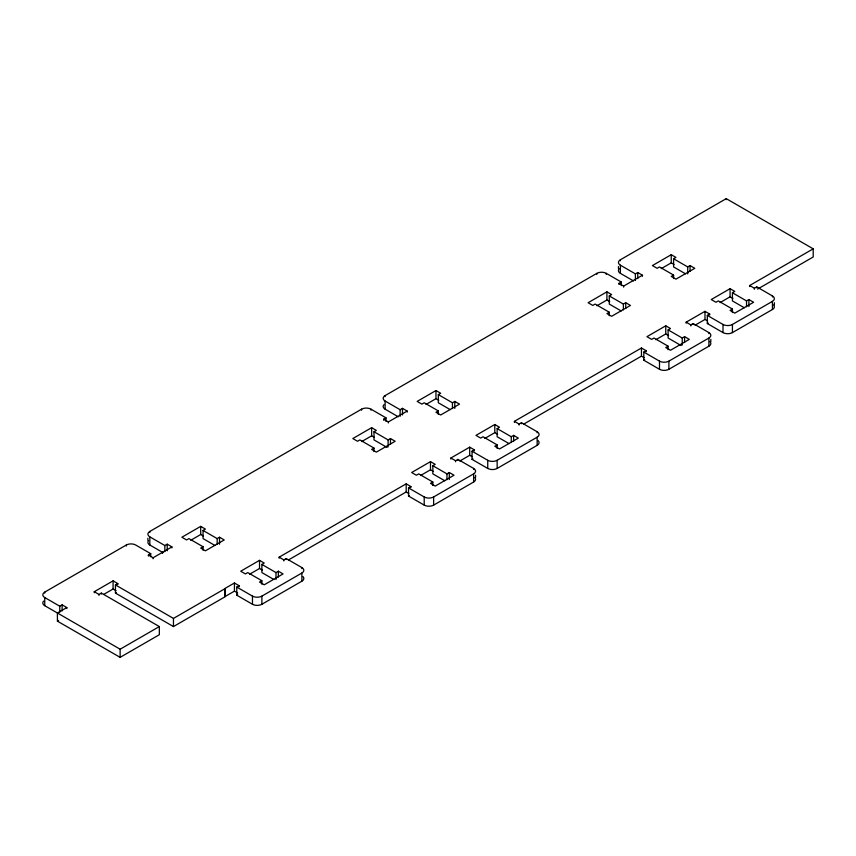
<?xml version="1.0" encoding="UTF-8"?>
<svg xmlns="http://www.w3.org/2000/svg" width="856" height="856" viewBox="0 0 856 856"><rect width="100%" height="100%" fill="white"/><g stroke="black" fill="none" stroke-linecap="round" stroke-linejoin="round"><path stroke-width="1.28" d="M66.822 608.584L66.822 607.567L57.406 612.992L57.406 621.146L120.129 657.355L159.344 634.724L159.344 626.571L120.129 649.212L44.747 605.684L44.747 597.542A6.655 3.841 0 0 1 44.747 592.106L126.314 545.015A6.655 3.841 0 0 1 135.665 544.983L150.731 553.682L150.731 556.742M149.832 532.453L149.832 531.437L361.585 409.179A6.655 3.841 0 0 1 370.99 409.179L386.002 417.846L386.002 421.42M385.114 396.617L385.114 395.6L596.857 273.353A6.655 3.841 0 0 1 606.262 273.353L621.274 282.02L621.274 285.583M620.386 260.78L620.386 259.764L726.252 198.646L813.2 248.839L813.2 256.993L757.614 289.082M44.747 597.542L59.76 606.208L62.114 604.85L66.822 607.567M148.377 556.058L148.377 555.041L150.731 553.682M149.832 531.437A6.655 3.841 0 0 0 149.832 536.862L164.855 545.529L167.209 544.17L171.906 546.888L171.906 547.915M383.659 420.232L383.659 419.205L386.002 417.846M385.114 395.6A6.655 3.841 0 0 0 385.114 401.036L400.127 409.703L402.481 408.344L407.178 411.062L407.178 412.078M618.931 284.395L618.931 283.379L621.274 282.02M620.386 259.764A6.655 3.841 0 0 0 620.386 265.2L635.398 273.867L637.752 272.508L642.449 275.225L642.449 276.242M215.006 545.497L203.054 538.595L203.054 530.442L205.408 529.094L200.7 526.376L181.879 537.236L186.587 539.954L188.941 538.595L203.054 546.749L203.054 550.237M387.019 447.431L373.997 439.909L373.997 431.756L376.34 430.397L371.643 427.679L352.822 438.55L357.519 441.268L359.873 439.909L373.997 448.062L373.997 451.551M450.277 409.66L438.325 402.769L438.325 394.616L440.68 393.257L435.971 390.539L417.15 401.411L421.858 404.118L424.212 402.769L438.325 410.912L438.325 414.411M621.21 310.974L609.269 304.073L609.269 295.93L611.612 294.571L606.915 291.853L588.093 302.714L592.791 305.432L595.145 304.073L609.269 312.226L609.269 315.714M685.549 273.824L673.597 266.933L673.597 258.779L675.951 257.421L671.243 254.703L652.422 265.574L657.13 268.292L659.484 266.933L673.597 275.086L673.597 278.575M94.267 592.737L94.267 591.721L113.088 580.85L117.796 583.567L117.796 584.584M148.377 555.041L153.085 557.759L171.906 546.888M383.659 419.205L388.356 421.922L407.178 411.062M618.931 283.379L623.628 286.097L642.449 275.225M190.738 540.275L200.7 534.519L203.525 536.156M361.671 441.589L371.643 435.832L374.468 437.459M426.01 404.439L435.971 398.693L438.796 400.319M596.942 305.752L606.915 299.996L609.74 301.633M661.281 268.613L671.243 262.856L674.068 264.483M94.267 591.721L98.975 594.428L101.329 593.08L159.344 626.571M115.442 584.926L173.458 618.417L225.224 588.532L225.224 596.686L173.458 626.571L115.442 593.08L115.442 584.926L117.796 583.567M57.406 621.146L58.583 620.472M103.683 594.428L113.088 589.003L116.031 590.693M115.442 593.08L116.33 592.566M203.054 546.749L200.7 548.108L205.408 550.825L224.229 539.954L219.521 537.236L217.167 538.595L203.054 530.442M373.997 448.062L371.643 449.411L376.34 452.129L395.172 441.268L390.464 438.55L388.11 439.909L373.997 431.756M438.325 410.912L435.971 412.271L440.68 414.989L459.501 404.118L454.793 401.411L452.45 402.769L438.325 394.616M609.269 312.226L606.915 313.585L611.612 316.303L630.444 305.432L625.736 302.714L623.382 304.073L609.269 295.93M673.597 275.086L671.243 276.435L675.951 279.152L694.772 268.292L690.064 265.574L687.721 266.933L673.597 258.779M273.824 579.469L261.882 572.578L261.882 564.425L264.236 563.066L259.529 560.348L240.707 571.22L245.415 573.937L247.759 572.578L261.882 580.721L261.882 584.22M444.788 480.762L432.847 473.871L432.847 465.718L435.201 464.359L430.493 461.641L411.672 472.512L416.38 475.23L418.723 473.871L432.847 482.024L432.847 485.513M509.095 443.633L497.154 436.742L497.154 428.589L499.508 427.23L494.8 424.512L475.979 435.383L480.687 438.101L483.041 436.742L497.154 444.895L497.154 448.384M681.141 345.557L668.119 338.034L668.119 329.881L670.473 328.533L665.765 325.815L646.943 336.675L651.651 339.393L653.995 338.034L668.119 346.188L668.119 349.676M744.367 307.807L732.426 300.905L732.426 292.763L734.78 291.404L730.072 288.686L711.25 299.546L715.958 302.264L718.312 300.905L732.426 309.059L732.426 312.547M239.134 586.724L239.134 585.707L234.426 582.99L225.021 588.425L225.021 596.568L234.426 591.143L237.668 593.005M249.567 574.248L259.529 568.502L262.353 570.128M279.131 558.198L279.131 557.181L406.183 483.833L410.88 486.55L410.88 487.567M420.531 475.551L430.493 469.794L433.318 471.421M450.877 459.041L450.877 458.024L469.698 447.153L474.406 449.871L474.406 450.887M484.838 438.422L494.8 432.665L497.625 434.292M514.403 422.361L514.403 421.345L641.454 347.996L646.152 350.714L646.152 351.73M655.803 339.714L665.765 333.958L668.59 335.595M686.148 323.204L686.148 322.188L704.98 311.327L709.678 314.034L709.678 315.062M720.11 302.585L730.072 296.829L732.897 298.466M749.674 286.535L749.674 285.519L813.2 248.839M302.992 576.591A6.655 3.841 0 0 1 301.879 581.181L261.882 604.272A6.655 3.841 0 0 1 252.466 604.272L236.78 595.209L236.78 587.066L239.134 585.707M279.131 557.181L283.839 559.899L286.193 558.54L301.879 567.592A6.655 3.841 0 0 1 301.879 573.028L301.879 581.181M474.738 477.434A6.655 3.841 0 0 1 473.625 482.024L433.628 505.115A6.655 3.841 0 0 1 424.212 505.115L408.537 496.052L408.537 487.909L410.88 486.55M450.877 458.024L455.585 460.742L457.939 459.383L473.625 468.435L473.625 469.452M537.921 440.455A6.655 3.841 0 0 1 537.151 445.345L497.154 468.435A6.655 3.841 0 0 1 487.738 468.435L472.052 459.383L472.052 451.23L474.406 449.871M514.403 421.345L519.111 424.062L521.465 422.704L537.151 431.756A6.655 3.841 0 0 1 537.151 437.191L537.151 445.345M710.009 341.608A6.655 3.841 0 0 1 708.896 346.188L668.9 369.278A6.655 3.841 0 0 1 659.484 369.278L643.808 360.226L643.808 352.073L646.152 350.714M686.148 322.188L690.856 324.906L693.21 323.547L708.896 332.599L708.896 333.626M773.535 304.929A6.655 3.841 0 0 1 772.422 309.508L732.426 332.599A6.655 3.841 0 0 1 723.01 332.599L707.323 323.547L707.323 315.393L709.678 314.034M749.674 285.519L754.382 288.226L756.736 286.867L772.422 295.93A6.655 3.841 0 0 1 772.422 301.365L772.422 309.508M288.376 559.995L406.183 491.975L408.826 493.505M459.736 461.063L469.698 455.306L472.052 456.665M523.647 424.159L641.454 356.15L644.097 357.68M695.008 325.226L704.98 319.47L707.623 321M236.78 595.209L237.668 594.706M261.882 580.721L259.529 582.08L264.236 584.798L283.058 573.937L278.35 571.22L275.996 572.578L261.882 564.425M408.537 496.052L409.414 495.549M432.847 482.024L430.493 483.373L435.201 486.09L454.022 475.23L449.314 472.512L446.96 473.871L432.847 465.718M472.052 459.383L472.94 458.87M497.154 444.895L494.8 446.254L499.508 448.961L518.329 438.101L513.621 435.383L511.267 436.742L497.154 428.589M643.808 360.226L644.686 359.713M668.119 346.188L665.765 347.547L670.473 350.265L689.294 339.393L684.586 336.675L682.232 338.034L668.119 329.881M707.323 323.547L708.212 323.033M732.426 309.059L730.072 310.418L734.78 313.135L753.601 302.264L748.893 299.546L746.539 300.905L732.426 292.763M236.78 587.066L252.466 596.118A6.655 3.841 0 0 0 261.882 596.118L301.879 573.028M408.537 487.909L424.212 496.962A6.655 3.841 0 0 0 433.628 496.962L473.625 473.871A6.655 3.841 0 0 0 473.625 468.435M472.052 451.23L487.738 460.282A6.655 3.841 0 0 0 497.154 460.282L537.151 437.191M643.808 352.073L659.484 361.125A6.655 3.841 0 0 0 668.9 361.125L708.896 338.034A6.655 3.841 0 0 0 708.896 332.599M707.323 315.393L723.01 324.456A6.655 3.841 0 0 0 732.426 324.456L772.422 301.365M619.38 268.656A6.655 3.841 0 0 0 620.386 273.353L633.515 280.939M383.948 404.653A6.655 3.841 0 0 0 385.114 409.179L398.243 416.765M148.527 540.65A6.655 3.841 0 0 0 149.832 545.015L162.972 552.602M774.37 302.724L774.37 304.757M772.422 295.93L772.422 296.946M756.736 286.867L756.736 287.894M754.382 288.226L754.382 289.253M748.893 299.546L748.893 306.534M746.539 300.905L746.539 306.726M732.426 324.456L732.426 332.599M730.072 288.686L730.072 296.829M726.252 198.646L726.252 199.662M723.01 324.456L723.01 332.599M710.844 339.393L710.844 341.437M708.896 338.034L708.896 346.188M704.98 311.327L704.98 319.47M693.21 323.547L693.21 324.563M690.856 324.906L690.856 325.922M690.064 265.574L690.064 271.395M687.721 266.933L687.721 273.92M684.586 336.675L684.586 342.496M682.232 338.034L682.232 345.022M671.243 254.703L671.243 262.856M668.9 361.125L668.9 369.278M665.765 325.815L665.765 333.958M659.484 361.125L659.484 369.278M641.454 347.996L641.454 356.15M637.752 272.508L637.752 278.617M635.398 273.867L635.398 280.49M625.736 302.714L625.736 308.535M623.628 286.097L623.628 287.113M623.382 304.073L623.382 309.893M620.386 265.2L620.386 273.353M618.428 266.558L618.428 268.591M606.915 291.853L606.915 299.996M606.262 273.353L606.262 274.369M596.857 273.353L596.857 274.369M537.151 431.756L537.151 432.783M521.465 422.704L521.465 423.72M519.111 424.062L519.111 425.079M513.621 435.383L513.621 441.204M511.267 436.742L511.267 442.563M497.154 460.282L497.154 468.435M494.8 424.512L494.8 432.665M487.738 460.282L487.738 468.435M475.572 475.23L475.572 477.263M473.625 473.871L473.625 482.024M469.698 447.153L469.698 455.306M457.939 459.383L457.939 460.4M455.585 460.742L455.585 461.759M454.793 401.411L454.793 408.387M452.45 402.769L452.45 408.59M449.314 472.512L449.314 479.499M446.96 473.871L446.96 479.692M435.971 390.539L435.971 398.693M433.628 496.962L433.628 505.115M430.493 461.641L430.493 469.794M424.212 496.962L424.212 505.115M406.183 483.833L406.183 491.975M402.481 408.344L402.481 414.967M400.127 409.703L400.127 416.326M390.464 438.55L390.464 444.371M388.356 421.922L388.356 422.939M388.11 439.909L388.11 446.896M385.114 401.036L385.114 409.179M371.643 427.679L371.643 435.832M370.99 409.179L370.99 410.206M361.585 409.179L361.585 410.206M301.879 567.592L301.879 568.609M286.193 558.54L286.193 559.557M283.839 559.899L283.839 560.915M278.35 571.22L278.35 577.04M275.996 572.578L275.996 579.555M261.882 596.118L261.882 604.272M259.529 560.348L259.529 568.502M252.466 596.118L252.466 604.272M234.426 582.99L234.426 591.143M219.521 537.236L219.521 544.223M217.167 538.595L217.167 544.416M200.7 526.376L200.7 534.519M173.458 618.417L173.458 626.571M167.209 544.17L167.209 550.793M164.855 545.529L164.855 551.649M162.501 552.323L162.501 553.34M153.085 557.759L153.085 558.775M149.832 536.862L149.832 545.015M147.885 538.221L147.885 540.264M126.314 545.015L126.314 546.032M120.129 649.212L120.129 657.355M113.088 580.85L113.088 589.003M101.329 593.08L101.329 594.096M98.975 594.428L98.975 595.455M62.114 604.85L62.114 610.959M59.76 606.208L59.76 612.318M44.747 592.106L44.747 593.122M44.747 605.684A6.655 3.841 0 0 1 43.635 601.105"/></g></svg>
